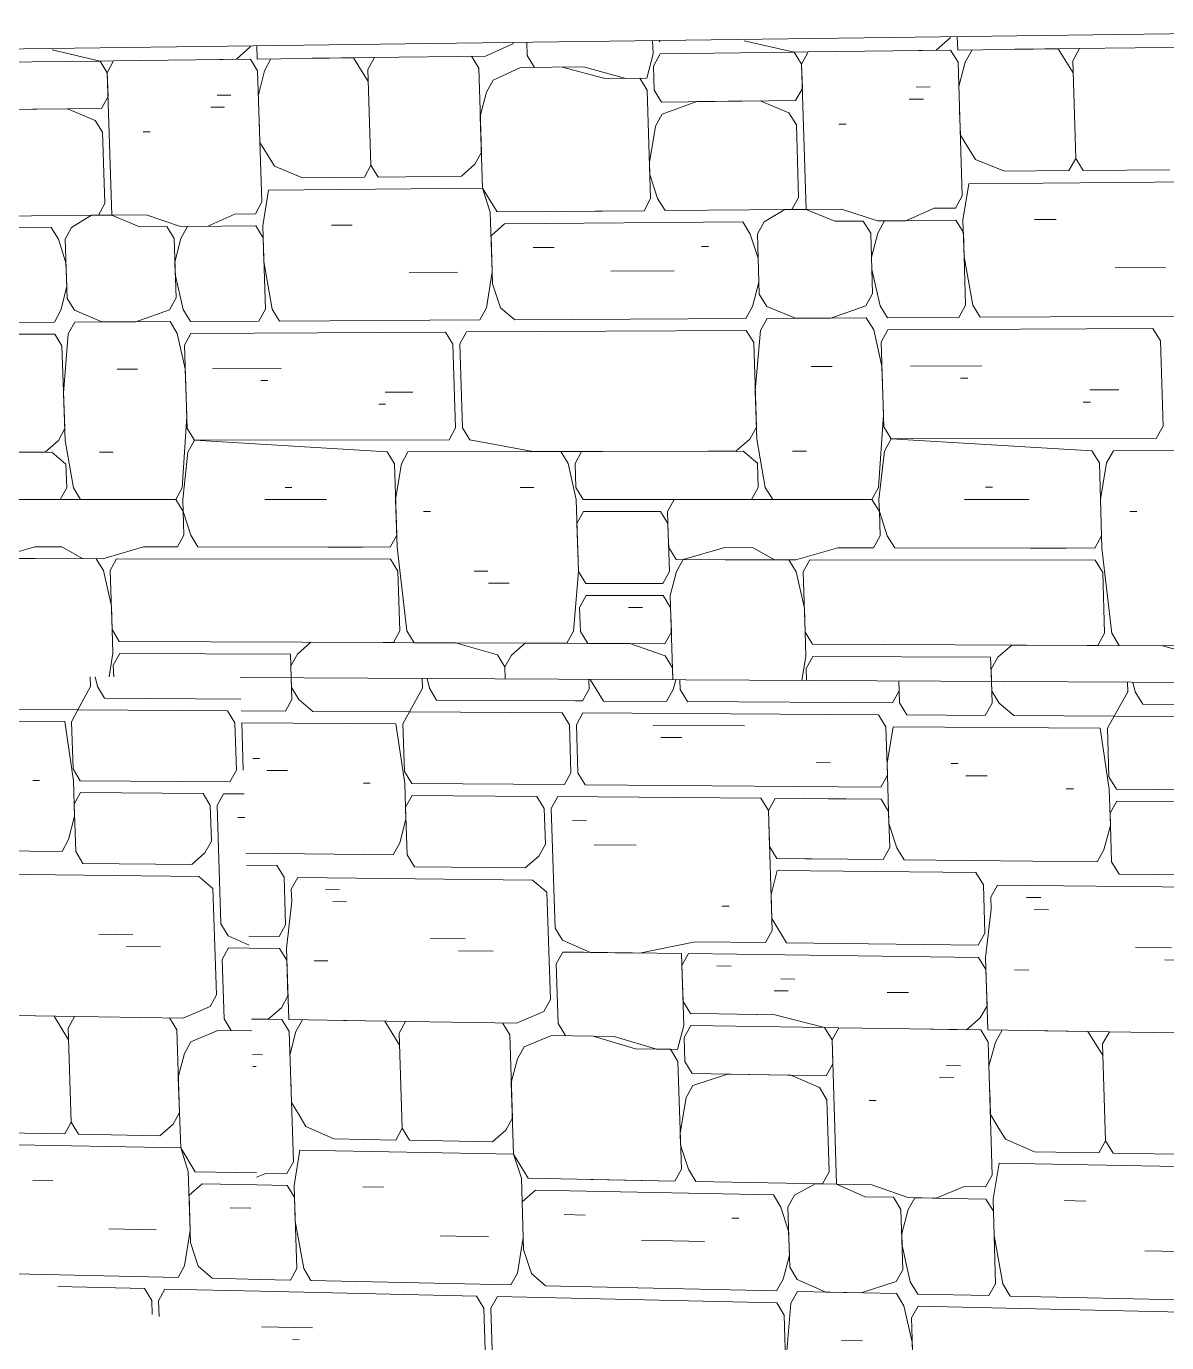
# Model space of a CAD drawing. Header units: inches. Extents: x 205 to 211, y -138 to -29.
# Drawn here: x 206.76317 to 206.79901, y -137.57673 to -137.53535 of the extents above; entities that cross this region are included whole.
import ezdxf

# ---------------------------------------------------------------- set-up
doc = ezdxf.new("R2010")
doc.units = ezdxf.units.IN
doc.header["$MEASUREMENT"] = 0
for name, color, linetype, lineweight in [('A-WALL', 113, 'Continuous', 13), ('A-WALL-PATT', 111, 'Continuous', 13), ('L-SITE-WALL', 31, 'Continuous', 13)]:
    doc.layers.add(name, color=color, linetype=linetype, lineweight=lineweight)

# ---------------------------------------------------------------- blocks, each defined once
blk = doc.blocks.new('FP_48-Looking SouthWest')
at = {"layer": 'A-WALL-PATT', "lineweight": 9}
for p, q in [((-72.409404, -137.536105), (-72.408967, -137.535717)), ((-72.408944, -137.535675), (-72.408967, -137.535717)), ((-72.40873, -137.536096), (-72.408743, -137.535672)), ((-72.437196, -137.536088), (-72.435688, -137.536441)), ((-72.431394, -137.536386), (-72.430975, -137.536006)), ((-72.430953, -137.535965), (-72.430975, -137.536006)), ((-72.430747, -137.536378), (-72.430761, -137.535962)), ((-72.423578, -137.536286), (-72.422715, -137.535897)), ((-72.422715, -137.535897), (-72.422693, -137.535856)), ((-72.422278, -137.535851), (-72.422265, -137.536269)), ((-72.418306, -137.536219), (-72.418319, -137.535798)), ((-72.418122, -137.535796), (-72.418097, -137.535837)), ((-72.413873, -137.536162), (-72.418085, -137.536216)), ((-72.41544, -137.535802), (-72.413873, -137.536162)), ((-72.413873, -137.536162), (-72.413427, -137.536156)), ((-72.413873, -137.536162), (-72.413638, -137.53654)), ((-72.413638, -137.53654), (-72.413427, -137.536156)), ((-72.408955, -137.536099), (-72.413427, -137.536156)), ((-72.410524, -137.536119), (-72.409404, -137.536105)), ((-72.408955, -137.536099), (-72.408719, -137.536479)), ((-72.405577, -137.536056), (-72.40873, -137.536096)), ((-72.408494, -137.536476), (-72.408281, -137.536091)), ((-72.406931, -137.536073), (-72.401269, -137.536001)), ((-72.405102, -137.536817), (-72.405577, -137.536056)), ((-72.405113, -137.536434), (-72.404899, -137.536047)), ((-72.435688, -137.536441), (-72.439737, -137.536493)), ((-72.435688, -137.536441), (-72.435261, -137.536436)), ((-72.435688, -137.536441), (-72.435462, -137.536811)), ((-72.435462, -137.536811), (-72.435261, -137.536436)), ((-72.430963, -137.536381), (-72.435261, -137.536436)), ((-72.432471, -137.5364), (-72.431394, -137.536386)), ((-72.430963, -137.536381), (-72.430735, -137.536753)), ((-72.427717, -137.536339), (-72.430747, -137.536378)), ((-72.430519, -137.53675), (-72.430315, -137.536372)), ((-72.429018, -137.536356), (-72.423578, -137.536286)), ((-72.427259, -137.537085), (-72.427717, -137.536339)), ((-72.427271, -137.53671), (-72.427066, -137.536331)), ((-72.424016, -137.536292), (-72.423785, -137.536666)), ((-72.422265, -137.536269), (-72.422034, -137.536644)), ((-72.418502, -137.536979), (-72.418306, -137.536219)), ((-72.418294, -137.536598), (-72.418085, -137.536216)), ((-72.418294, -137.536598), (-72.41827, -137.537356)), ((-72.413638, -137.53654), (-72.413496, -137.541105)), ((-72.413614, -137.537301), (-72.413638, -137.53654)), ((-72.408719, -137.536479), (-72.40859, -137.540682)), ((-72.408494, -137.536476), (-72.408695, -137.537243)), ((-72.405113, -137.536434), (-72.40502, -137.539501)), ((-72.435462, -137.536811), (-72.435314, -137.541287)), ((-72.435437, -137.537558), (-72.435462, -137.536811)), ((-72.430735, -137.536753), (-72.4306, -137.540873)), ((-72.430519, -137.53675), (-72.43071, -137.537502)), ((-72.427271, -137.53671), (-72.427173, -137.539716)), ((-72.423785, -137.536666), (-72.4237, -137.539305)), ((-72.422472, -137.53665), (-72.423336, -137.537038)), ((-72.420497, -137.536625), (-72.422472, -137.53665)), ((-72.421156, -137.536633), (-72.419825, -137.536995)), ((-72.420497, -137.536625), (-72.419164, -137.536987)), ((-72.419825, -137.536995), (-72.418723, -137.536982)), ((-72.419164, -137.536987), (-72.418502, -137.536979)), ((-72.418723, -137.536982), (-72.41849, -137.537358)), ((-72.423542, -137.537418), (-72.423737, -137.538174)), ((-72.423336, -137.537038), (-72.423542, -137.537418)), ((-72.41849, -137.537358), (-72.418382, -137.540767)), ((-72.41827, -137.537356), (-72.418037, -137.537732)), ((-72.413614, -137.537301), (-72.413825, -137.537684)), ((-72.410041, -137.537259), (-72.409593, -137.537254)), ((-72.435437, -137.537558), (-72.435639, -137.537933)), ((-72.432004, -137.537517), (-72.431573, -137.537512)), ((-72.418037, -137.537732), (-72.413825, -137.537684)), ((-72.418025, -137.538111), (-72.416932, -137.537719)), ((-72.416932, -137.537719), (-72.414937, -137.537697)), ((-72.414937, -137.537697), (-72.414036, -137.538067)), ((-72.410253, -137.537643), (-72.409805, -137.537638)), ((-72.439687, -137.537979), (-72.435639, -137.537933)), ((-72.438624, -137.537967), (-72.436707, -137.537945)), ((-72.436707, -137.537945), (-72.43584, -137.538308)), ((-72.432207, -137.537894), (-72.431776, -137.537889)), ((-72.430686, -137.538251), (-72.430661, -137.539)), ((-72.423737, -137.538174), (-72.423664, -137.540436)), ((-72.418234, -137.538492), (-72.418025, -137.538111)), ((-72.414036, -137.538067), (-72.413801, -137.538445)), ((-72.408672, -137.538007), (-72.408648, -137.538772)), ((-72.43584, -137.538308), (-72.435614, -137.538679)), ((-72.43554, -137.540916), (-72.435614, -137.538679)), ((-72.43433, -137.538665), (-72.434115, -137.538663)), ((-72.418234, -137.538492), (-72.418418, -137.539631)), ((-72.41373, -137.540727), (-72.413801, -137.538445)), ((-72.412465, -137.53843), (-72.412242, -137.538428)), ((-72.430661, -137.539), (-72.430433, -137.539373)), ((-72.408648, -137.538772), (-72.408412, -137.539152)), ((-72.430433, -137.539373), (-72.430205, -137.539745)), ((-72.423907, -137.539684), (-72.4237, -137.539305)), ((-72.408412, -137.539152), (-72.408176, -137.539532)), ((-72.40502, -137.539501), (-72.405235, -137.539886)), ((-72.40502, -137.539501), (-72.404783, -137.539882)), ((-72.429328, -137.540112), (-72.430205, -137.539745)), ((-72.427173, -137.539716), (-72.427378, -137.540094)), ((-72.427173, -137.539716), (-72.426944, -137.54009)), ((-72.423907, -137.539684), (-72.424331, -137.540065)), ((-72.418418, -137.539631), (-72.418406, -137.54001)), ((-72.407264, -137.539905), (-72.408176, -137.539532)), ((-72.405235, -137.539886), (-72.407264, -137.539905)), ((-72.402063, -137.539857), (-72.404783, -137.539882)), ((-72.427378, -137.540094), (-72.429328, -137.540112)), ((-72.424331, -137.540065), (-72.426944, -137.54009)), ((-72.418406, -137.54001), (-72.418162, -137.540765)), ((-72.408377, -137.540298), (-72.408566, -137.541446)), ((-72.408377, -137.540298), (-72.401369, -137.540235)), ((-72.430396, -137.540497), (-72.430575, -137.541622)), ((-72.430396, -137.540497), (-72.423664, -137.540436)), ((-72.423664, -137.540436), (-72.423203, -137.541186)), ((-72.423664, -137.540436), (-72.423421, -137.541188)), ((-72.413941, -137.541109), (-72.41373, -137.540727)), ((-72.408802, -137.541066), (-72.40859, -137.540682)), ((-72.435741, -137.54129), (-72.43554, -137.540916)), ((-72.430803, -137.541249), (-72.4306, -137.540873)), ((-72.423203, -137.541186), (-72.418591, -137.541147)), ((-72.418591, -137.541147), (-72.421231, -137.541169)), ((-72.418382, -137.540767), (-72.418591, -137.541147)), ((-72.418162, -137.540765), (-72.417929, -137.541142)), ((-72.417929, -137.541142), (-72.413941, -137.541109)), ((-72.414163, -137.54111), (-72.414818, -137.541496)), ((-72.413496, -137.541105), (-72.414163, -137.54111)), ((-72.414163, -137.54111), (-72.413941, -137.541109)), ((-72.413496, -137.541105), (-72.412382, -137.541096)), ((-72.412593, -137.541478), (-72.413496, -137.541105)), ((-72.412382, -137.541096), (-72.411254, -137.541467)), ((-72.410359, -137.54146), (-72.409475, -137.541071)), ((-72.409475, -137.541071), (-72.408802, -137.541066)), ((-72.439574, -137.541322), (-72.435741, -137.54129)), ((-72.435955, -137.541292), (-72.436583, -137.54167)), ((-72.435314, -137.541287), (-72.435955, -137.541292)), ((-72.435955, -137.541292), (-72.435741, -137.54129)), ((-72.435314, -137.541287), (-72.434243, -137.541278)), ((-72.434445, -137.541653), (-72.435314, -137.541287)), ((-72.434243, -137.541278), (-72.433158, -137.541642)), ((-72.432299, -137.541635), (-72.43145, -137.541254)), ((-72.43145, -137.541254), (-72.430803, -137.541249)), ((-72.423421, -137.541188), (-72.423361, -137.543072)), ((-72.422972, -137.541561), (-72.423397, -137.541941)), ((-72.422972, -137.541561), (-72.415483, -137.541501)), ((-72.415483, -137.541501), (-72.41525, -137.541879)), ((-72.415028, -137.541877), (-72.414818, -137.541496)), ((-72.411701, -137.541471), (-72.412593, -137.541478)), ((-72.411701, -137.541471), (-72.411466, -137.54185)), ((-72.411254, -137.541467), (-72.410359, -137.54146)), ((-72.411242, -137.541848), (-72.41103, -137.541466)), ((-72.408791, -137.541448), (-72.41103, -137.541466)), ((-72.408791, -137.541448), (-72.408554, -137.541828)), ((-72.408566, -137.541446), (-72.408531, -137.542592)), ((-72.406316, -137.541428), (-72.40564, -137.541423)), ((-72.444421, -137.541732), (-72.437223, -137.541675)), ((-72.437223, -137.541675), (-72.436997, -137.542045)), ((-72.436784, -137.542044), (-72.436583, -137.54167)), ((-72.433587, -137.541646), (-72.434445, -137.541653)), ((-72.433587, -137.541646), (-72.43336, -137.542017)), ((-72.433158, -137.541642), (-72.432299, -137.541635)), ((-72.433146, -137.542016), (-72.432943, -137.541641)), ((-72.430791, -137.541623), (-72.432943, -137.541641)), ((-72.430791, -137.541623), (-72.430563, -137.541996)), ((-72.430575, -137.541622), (-72.430538, -137.542745)), ((-72.430489, -137.544242), (-72.430563, -137.541996)), ((-72.428414, -137.541604), (-72.427763, -137.541599)), ((-72.423397, -137.541941), (-72.423349, -137.543448)), ((-72.41525, -137.541879), (-72.415004, -137.542637)), ((-72.415028, -137.541877), (-72.414968, -137.543775)), ((-72.411407, -137.543754), (-72.411466, -137.54185)), ((-72.411242, -137.541848), (-72.411442, -137.542612)), ((-72.408484, -137.544119), (-72.408554, -137.541828)), ((-72.436997, -137.542045), (-72.436759, -137.542788)), ((-72.436784, -137.542044), (-72.436722, -137.543904)), ((-72.433299, -137.543884), (-72.43336, -137.542017)), ((-72.433146, -137.542016), (-72.433336, -137.542764)), ((-72.422072, -137.542308), (-72.421414, -137.542304)), ((-72.416788, -137.54227), (-72.416567, -137.542268)), ((-72.436759, -137.542788), (-72.436734, -137.543532)), ((-72.433336, -137.542764), (-72.433323, -137.543137)), ((-72.430538, -137.542745), (-72.430274, -137.544241)), ((-72.415004, -137.542637), (-72.41498, -137.543396)), ((-72.411442, -137.542612), (-72.41143, -137.542993)), ((-72.408531, -137.542592), (-72.40826, -137.544117)), ((-72.433323, -137.543137), (-72.433072, -137.544256)), ((-72.425977, -137.543089), (-72.424452, -137.543079)), ((-72.423361, -137.543072), (-72.423543, -137.544203)), ((-72.419632, -137.543047), (-72.417648, -137.543034)), ((-72.41143, -137.542993), (-72.411171, -137.544134)), ((-72.403785, -137.542942), (-72.402197, -137.542932)), ((-72.436734, -137.543532), (-72.436923, -137.544278)), ((-72.423349, -137.543448), (-72.423106, -137.5442)), ((-72.41498, -137.543396), (-72.415178, -137.544156)), ((-72.436722, -137.543904), (-72.436496, -137.544275)), ((-72.433501, -137.544258), (-72.433299, -137.543884)), ((-72.414968, -137.543775), (-72.414734, -137.544154)), ((-72.411618, -137.544136), (-72.411407, -137.543754)), ((-72.436923, -137.544278), (-72.437123, -137.544651)), ((-72.436496, -137.544275), (-72.43563, -137.544643)), ((-72.43456, -137.544637), (-72.433501, -137.544258)), ((-72.433072, -137.544256), (-72.432845, -137.544628)), ((-72.430693, -137.544617), (-72.430489, -137.544242)), ((-72.430046, -137.544614), (-72.430274, -137.54424)), ((-72.423543, -137.544203), (-72.423749, -137.544581)), ((-72.423106, -137.5442), (-72.422656, -137.544575)), ((-72.415178, -137.544156), (-72.415388, -137.544537)), ((-72.414734, -137.544154), (-72.413834, -137.544529)), ((-72.412721, -137.544523), (-72.411618, -137.544136)), ((-72.411171, -137.544134), (-72.410936, -137.544513)), ((-72.408697, -137.544502), (-72.408484, -137.544119)), ((-72.408023, -137.544498), (-72.40826, -137.544117)), ((-72.408023, -137.544498), (-72.40147, -137.544464)), ((-72.44411, -137.544687), (-72.437123, -137.544651)), ((-72.436685, -137.54502), (-72.436484, -137.544647)), ((-72.433489, -137.544632), (-72.436484, -137.544647)), ((-72.43563, -137.544643), (-72.43456, -137.544637)), ((-72.433489, -137.544632), (-72.433262, -137.545004)), ((-72.432845, -137.544628), (-72.430693, -137.544617)), ((-72.430046, -137.544614), (-72.423749, -137.544581)), ((-72.422656, -137.544575), (-72.415388, -137.544537)), ((-72.414933, -137.544914), (-72.414723, -137.544533)), ((-72.411606, -137.544517), (-72.414723, -137.544533)), ((-72.413834, -137.544529), (-72.412721, -137.544523)), ((-72.411606, -137.544517), (-72.411371, -137.544896)), ((-72.411371, -137.544896), (-72.411112, -137.546037)), ((-72.411136, -137.545276), (-72.410924, -137.544894)), ((-72.410936, -137.544513), (-72.408697, -137.544502)), ((-72.410924, -137.544894), (-72.402593, -137.544853)), ((-72.402593, -137.544853), (-72.402355, -137.545236)), ((-72.445568, -137.545064), (-72.437111, -137.545023)), ((-72.437111, -137.545023), (-72.436885, -137.545393)), ((-72.436685, -137.545021), (-72.436836, -137.546881)), ((-72.433262, -137.545004), (-72.43301, -137.546122)), ((-72.433035, -137.545376), (-72.432832, -137.545002)), ((-72.432832, -137.545002), (-72.424828, -137.544962)), ((-72.424828, -137.544962), (-72.424598, -137.545337)), ((-72.424174, -137.544959), (-72.42438, -137.545336)), ((-72.424174, -137.544959), (-72.415376, -137.544916)), ((-72.415376, -137.544916), (-72.415143, -137.545294)), ((-72.415143, -137.545294), (-72.415059, -137.547949)), ((-72.414933, -137.544914), (-72.415095, -137.546812)), ((-72.411054, -137.54794), (-72.411136, -137.545276)), ((-72.402355, -137.545236), (-72.402274, -137.547922)), ((-72.436885, -137.545393), (-72.436798, -137.547996)), ((-72.432949, -137.547988), (-72.433035, -137.545376)), ((-72.424598, -137.545337), (-72.424513, -137.54797)), ((-72.42438, -137.545336), (-72.424295, -137.547969)), ((-72.435153, -137.546131), (-72.434511, -137.546128)), ((-72.43301, -137.546122), (-72.432961, -137.547615)), ((-72.432151, -137.546119), (-72.429997, -137.546111)), ((-72.413342, -137.546046), (-72.412674, -137.546043)), ((-72.411112, -137.546037), (-72.411065, -137.54756)), ((-72.410218, -137.546034), (-72.407976, -137.546025)), ((-72.430632, -137.546487), (-72.430416, -137.546486)), ((-72.408638, -137.546409), (-72.408414, -137.546409)), ((-72.436836, -137.546881), (-72.436786, -137.548368)), ((-72.426725, -137.546849), (-72.425856, -137.546846)), ((-72.415095, -137.546812), (-72.415047, -137.548328)), ((-72.404573, -137.546778), (-72.403669, -137.546775)), ((-72.42693, -137.547224), (-72.426713, -137.547224)), ((-72.404788, -137.547161), (-72.404562, -137.547161)), ((-72.432961, -137.547615), (-72.433102, -137.549853)), ((-72.411065, -137.54756), (-72.411218, -137.549843)), ((-72.436798, -137.547996), (-72.436999, -137.548368)), ((-72.432722, -137.54836), (-72.432949, -137.547988)), ((-72.424513, -137.54797), (-72.424719, -137.548346)), ((-72.424295, -137.547969), (-72.424065, -137.548345)), ((-72.415059, -137.547949), (-72.415269, -137.548329)), ((-72.410818, -137.548321), (-72.411054, -137.54794)), ((-72.402274, -137.547922), (-72.402489, -137.548305)), ((-72.437413, -137.54874), (-72.436999, -137.548368)), ((-72.436786, -137.548368), (-72.436523, -137.549854)), ((-72.432924, -137.548734), (-72.432722, -137.54836)), ((-72.432722, -137.54836), (-72.424719, -137.548346)), ((-72.426664, -137.548725), (-72.432722, -137.54836)), ((-72.424065, -137.548345), (-72.422086, -137.548718)), ((-72.4157, -137.548708), (-72.415269, -137.548329)), ((-72.415047, -137.548328), (-72.414778, -137.549845)), ((-72.41103, -137.548702), (-72.410818, -137.548321)), ((-72.410818, -137.548321), (-72.402489, -137.548305)), ((-72.404515, -137.548692), (-72.410818, -137.548321)), ((-72.442075, -137.548747), (-72.4372, -137.54874)), ((-72.438263, -137.548742), (-72.437413, -137.54874)), ((-72.4372, -137.54874), (-72.436761, -137.549111)), ((-72.435707, -137.548738), (-72.43528, -137.548737)), ((-72.432924, -137.548734), (-72.433089, -137.550226)), ((-72.426664, -137.548725), (-72.426435, -137.549099)), ((-72.426217, -137.549099), (-72.426012, -137.548724)), ((-72.421209, -137.548717), (-72.426012, -137.548724)), ((-72.422086, -137.548718), (-72.419892, -137.548715)), ((-72.421209, -137.548717), (-72.420978, -137.549093)), ((-72.420759, -137.549093), (-72.420551, -137.548716)), ((-72.420551, -137.548716), (-72.415479, -137.548708)), ((-72.416586, -137.54871), (-72.4157, -137.548708)), ((-72.415479, -137.548708), (-72.415024, -137.549087)), ((-72.413926, -137.548706), (-72.413481, -137.548705)), ((-72.41103, -137.548702), (-72.411206, -137.550223)), ((-72.404515, -137.548692), (-72.404278, -137.549074)), ((-72.404051, -137.549074), (-72.403837, -137.548691)), ((-72.398837, -137.548684), (-72.403837, -137.548691)), ((-72.436761, -137.549111), (-72.436736, -137.549854)), ((-72.426362, -137.55135), (-72.426435, -137.549099)), ((-72.426217, -137.549099), (-72.426398, -137.550225)), ((-72.420723, -137.550224), (-72.420978, -137.549093)), ((-72.420735, -137.549847), (-72.420759, -137.549093)), ((-72.415024, -137.549087), (-72.415, -137.549845)), ((-72.404208, -137.55137), (-72.404278, -137.549074)), ((-72.404051, -137.549074), (-72.404243, -137.550223)), ((-72.436736, -137.549854), (-72.436937, -137.550226)), ((-72.436523, -137.549854), (-72.436298, -137.550226)), ((-72.433304, -137.550226), (-72.433102, -137.549853)), ((-72.429874, -137.549851), (-72.429658, -137.549851)), ((-72.422487, -137.549848), (-72.42205, -137.549848)), ((-72.420735, -137.549847), (-72.420503, -137.550224)), ((-72.415, -137.549845), (-72.41521, -137.550224)), ((-72.414778, -137.549845), (-72.414544, -137.550224)), ((-72.411429, -137.550223), (-72.411218, -137.549843)), ((-72.407859, -137.549841), (-72.407635, -137.549841)), ((-72.433304, -137.550226), (-72.439275, -137.550226)), ((-72.436937, -137.550226), (-72.438426, -137.550226)), ((-72.438001, -137.550226), (-72.437363, -137.550226)), ((-72.436298, -137.550226), (-72.433304, -137.550226)), ((-72.435017, -137.550226), (-72.434375, -137.550226)), ((-72.433077, -137.550598), (-72.433304, -137.550226)), ((-72.433089, -137.550226), (-72.433077, -137.550598)), ((-72.430509, -137.550225), (-72.428566, -137.550225)), ((-72.426398, -137.550225), (-72.42635, -137.551725)), ((-72.420651, -137.552486), (-72.420723, -137.550224)), ((-72.420503, -137.550224), (-72.417642, -137.550224)), ((-72.417642, -137.550224), (-72.417851, -137.550602)), ((-72.411429, -137.550223), (-72.417642, -137.550224)), ((-72.41521, -137.550224), (-72.416759, -137.550224)), ((-72.416317, -137.550224), (-72.415653, -137.550224)), ((-72.414544, -137.550224), (-72.411429, -137.550223)), ((-72.413212, -137.550223), (-72.412544, -137.550223)), ((-72.411194, -137.550604), (-72.411429, -137.550223)), ((-72.411206, -137.550223), (-72.411194, -137.550604)), ((-72.408521, -137.550223), (-72.406498, -137.550223)), ((-72.404243, -137.550223), (-72.404196, -137.551753)), ((-72.433065, -137.550971), (-72.433077, -137.550598)), ((-72.433077, -137.550598), (-72.432838, -137.551344)), ((-72.425517, -137.5506), (-72.425299, -137.5506)), ((-72.420699, -137.550978), (-72.420491, -137.550601)), ((-72.418071, -137.550602), (-72.420491, -137.550601)), ((-72.418071, -137.550602), (-72.417839, -137.55098)), ((-72.417851, -137.550602), (-72.417827, -137.551358)), ((-72.411183, -137.550984), (-72.411194, -137.550604)), ((-72.411194, -137.550604), (-72.410948, -137.551364)), ((-72.403326, -137.550605), (-72.4031, -137.550605)), ((-72.433065, -137.550971), (-72.433052, -137.551344)), ((-72.420699, -137.550978), (-72.420651, -137.552486)), ((-72.417791, -137.552492), (-72.417839, -137.55098)), ((-72.417827, -137.551358), (-72.417839, -137.55098)), ((-72.411183, -137.550984), (-72.411171, -137.551364)), ((-72.433052, -137.551344), (-72.433255, -137.551716)), ((-72.432838, -137.551344), (-72.432611, -137.551717)), ((-72.426362, -137.55135), (-72.426567, -137.551725)), ((-72.417827, -137.551358), (-72.417815, -137.551736)), ((-72.411171, -137.551364), (-72.411382, -137.551744)), ((-72.410948, -137.551364), (-72.410712, -137.551745)), ((-72.404208, -137.55137), (-72.404422, -137.551753)), ((-72.439001, -137.55208), (-72.437739, -137.551711)), ((-72.437739, -137.551711), (-72.436887, -137.551712)), ((-72.436887, -137.551712), (-72.436236, -137.552084)), ((-72.434326, -137.551715), (-72.435596, -137.552085)), ((-72.433255, -137.551716), (-72.434326, -137.551715)), ((-72.432611, -137.551717), (-72.426567, -137.551725)), ((-72.428517, -137.551722), (-72.427434, -137.551724)), ((-72.42635, -137.551726), (-72.426047, -137.554351)), ((-72.417815, -137.551736), (-72.417583, -137.552114)), ((-72.417362, -137.552114), (-72.416048, -137.551738)), ((-72.416048, -137.551738), (-72.415162, -137.551739)), ((-72.415162, -137.551739), (-72.414485, -137.552119)), ((-72.412497, -137.551743), (-72.413819, -137.55212)), ((-72.411382, -137.551744), (-72.412497, -137.551743)), ((-72.410712, -137.551745), (-72.404422, -137.551753)), ((-72.406452, -137.55175), (-72.405325, -137.551752)), ((-72.404196, -137.551754), (-72.403889, -137.554432)), ((-72.439213, -137.552079), (-72.437726, -137.552082)), ((-72.435596, -137.552085), (-72.437726, -137.552082)), ((-72.436236, -137.552084), (-72.435809, -137.552085)), ((-72.435809, -137.552085), (-72.435583, -137.552457)), ((-72.43537, -137.552457), (-72.435168, -137.552086)), ((-72.435168, -137.552086), (-72.426555, -137.5521)), ((-72.426555, -137.5521), (-72.426325, -137.552475)), ((-72.417583, -137.552114), (-72.416036, -137.552117)), ((-72.417571, -137.552492), (-72.417362, -137.552114)), ((-72.413819, -137.55212), (-72.416036, -137.552117)), ((-72.414485, -137.552119), (-72.414041, -137.55212)), ((-72.414041, -137.55212), (-72.413807, -137.552499)), ((-72.413585, -137.5525), (-72.413375, -137.552121)), ((-72.413375, -137.552121), (-72.404411, -137.552135)), ((-72.404411, -137.552135), (-72.404173, -137.552518)), ((-72.435583, -137.552457), (-72.435333, -137.553573)), ((-72.43537, -137.552457), (-72.435308, -137.554316)), ((-72.426265, -137.554349), (-72.426325, -137.552475)), ((-72.423932, -137.55248), (-72.423495, -137.552481)), ((-72.42081, -137.554369), (-72.420651, -137.552486)), ((-72.420651, -137.552486), (-72.420419, -137.552863)), ((-72.418, -137.552869), (-72.417791, -137.552492)), ((-72.417571, -137.552492), (-72.417767, -137.553247)), ((-72.413807, -137.552499), (-72.41355, -137.553638)), ((-72.413585, -137.5525), (-72.413526, -137.554396)), ((-72.404115, -137.55443), (-72.404173, -137.552518)), ((-72.423483, -137.552856), (-72.422828, -137.552858)), ((-72.420419, -137.552863), (-72.418, -137.552869)), ((-72.419321, -137.552866), (-72.41822, -137.552869)), ((-72.435333, -137.553573), (-72.435283, -137.55506)), ((-72.420615, -137.553617), (-72.420407, -137.55324)), ((-72.420407, -137.55324), (-72.417988, -137.553247)), ((-72.417988, -137.553247), (-72.417755, -137.553625)), ((-72.417767, -137.553247), (-72.417684, -137.555891)), ((-72.420615, -137.553617), (-72.420591, -137.55437)), ((-72.419077, -137.553621), (-72.418637, -137.553623)), ((-72.417731, -137.554381), (-72.417755, -137.553625)), ((-72.41355, -137.553638), (-72.413502, -137.555154)), ((-72.435308, -137.554316), (-72.435082, -137.554689)), ((-72.426265, -137.554349), (-72.426469, -137.554723)), ((-72.426047, -137.55435), (-72.425818, -137.554726)), ((-72.42081, -137.554369), (-72.421017, -137.554745)), ((-72.420591, -137.55437), (-72.420359, -137.554748)), ((-72.417731, -137.554381), (-72.41794, -137.554757)), ((-72.413526, -137.554396), (-72.413292, -137.554776)), ((-72.435082, -137.554689), (-72.426469, -137.554723)), ((-72.429487, -137.555085), (-72.429068, -137.554713)), ((-72.429068, -137.554713), (-72.424513, -137.554731)), ((-72.425818, -137.554726), (-72.421017, -137.554745)), ((-72.424513, -137.554731), (-72.423192, -137.555112)), ((-72.422756, -137.555114), (-72.422331, -137.55474)), ((-72.422331, -137.55474), (-72.419041, -137.554753)), ((-72.420359, -137.554748), (-72.41794, -137.554757)), ((-72.419041, -137.554753), (-72.417928, -137.555135)), ((-72.413292, -137.554776), (-72.404329, -137.554812)), ((-72.407471, -137.55518), (-72.407033, -137.554801)), ((-72.407033, -137.554801), (-72.402293, -137.55482)), ((-72.404115, -137.55443), (-72.404329, -137.554812)), ((-72.403889, -137.554431), (-72.403651, -137.554815)), ((-72.403651, -137.554815), (-72.398654, -137.554835)), ((-72.402293, -137.55482), (-72.40092, -137.555209)), ((-72.435283, -137.55506), (-72.435401, -137.555802)), ((-72.435271, -137.555431), (-72.43507, -137.555061)), ((-72.43507, -137.555061), (-72.429703, -137.555084)), ((-72.429703, -137.555084), (-72.429678, -137.555831)), ((-72.429691, -137.555458), (-72.429487, -137.555085)), ((-72.423192, -137.555112), (-72.422962, -137.555489)), ((-72.422756, -137.555114), (-72.422962, -137.555489)), ((-72.417928, -137.555135), (-72.417696, -137.555514)), ((-72.413502, -137.555154), (-72.413627, -137.555912)), ((-72.41349, -137.555533), (-72.41328, -137.555155)), ((-72.41328, -137.555155), (-72.407696, -137.555179)), ((-72.407696, -137.555179), (-72.407672, -137.555942)), ((-72.407684, -137.555561), (-72.407471, -137.55518)), ((-72.435258, -137.555803), (-72.435271, -137.555431)), ((-72.429678, -137.555831), (-72.429691, -137.555458)), ((-72.422962, -137.555489), (-72.42295, -137.555865)), ((-72.422962, -137.555489), (-72.42295, -137.555865)), ((-72.417684, -137.555891), (-72.417696, -137.555514)), ((-72.413479, -137.555912), (-72.41349, -137.555533)), ((-72.407672, -137.555942), (-72.407684, -137.555561)), ((-72.435258, -137.555803), (-72.435258, -137.555803)), ((-72.429678, -137.555831), (-72.429678, -137.555831)), ((-72.429678, -137.555831), (-72.429678, -137.555831)), ((-72.42295, -137.555865), (-72.42295, -137.555865)), ((-72.417684, -137.555891), (-72.417684, -137.555891)), ((-72.413479, -137.555912), (-72.413479, -137.555912)), ((-72.407672, -137.555942), (-72.407672, -137.555942)), ((-72.407672, -137.555942), (-72.407672, -137.555942))]:
    blk.add_line(p, q, dxfattribs=at)
blk = doc.blocks.new('FP_49-Looking SouthWest')
at = {"layer": 'A-WALL-PATT', "lineweight": 9}
for p, q in [((-72.429678, -137.555831), (-72.429656, -137.556507)), ((-72.429678, -137.555831), (-72.429669, -137.556133)), ((-72.425555, -137.556155), (-72.425564, -137.555852)), ((-72.425406, -137.555853), (-72.425337, -137.556156)), ((-72.420323, -137.555878), (-72.420313, -137.556183)), ((-72.420094, -137.556184), (-72.420281, -137.555878)), ((-72.417674, -137.556197), (-72.417594, -137.555892)), ((-72.417454, -137.556198), (-72.417463, -137.555892)), ((-72.410562, -137.556615), (-72.410583, -137.555927)), ((-72.407672, -137.555942), (-72.407651, -137.556631)), ((-72.407672, -137.555942), (-72.407663, -137.55625)), ((-72.403381, -137.556273), (-72.40339, -137.555963)), ((-72.403225, -137.555964), (-72.403155, -137.556274)), ((-72.429669, -137.556133), (-72.429441, -137.556508)), ((-72.425555, -137.556155), (-72.425965, -137.556902)), ((-72.425337, -137.556156), (-72.425108, -137.556533)), ((-72.420313, -137.556183), (-72.420521, -137.556558)), ((-72.420094, -137.556184), (-72.419862, -137.556562)), ((-72.417674, -137.556197), (-72.417883, -137.556573)), ((-72.417454, -137.556198), (-72.417221, -137.556577)), ((-72.410785, -137.556613), (-72.410573, -137.556235)), ((-72.407663, -137.55625), (-72.407427, -137.556632)), ((-72.403381, -137.556273), (-72.40381, -137.557035)), ((-72.403155, -137.556274), (-72.402917, -137.556658)), ((-72.431248, -137.556871), (-72.42986, -137.556879)), ((-72.429656, -137.556507), (-72.42986, -137.556879)), ((-72.429441, -137.556508), (-72.428997, -137.556884)), ((-72.428997, -137.556884), (-72.425965, -137.556902)), ((-72.425108, -137.556533), (-72.42074, -137.556557)), ((-72.420521, -137.556558), (-72.42074, -137.556557)), ((-72.419862, -137.556562), (-72.417883, -137.556573)), ((-72.417221, -137.556577), (-72.410785, -137.556613)), ((-72.410562, -137.556615), (-72.410327, -137.556996)), ((-72.407651, -137.556631), (-72.407864, -137.557011)), ((-72.407427, -137.556632), (-72.406966, -137.557016)), ((-72.402917, -137.556658), (-72.398371, -137.556683)), ((-72.431236, -137.557244), (-72.426387, -137.557274)), ((-72.426387, -137.557274), (-72.426109, -137.559148)), ((-72.42617, -137.557276), (-72.425965, -137.556902)), ((-72.42617, -137.557276), (-72.426121, -137.558774)), ((-72.425965, -137.556902), (-72.421166, -137.556931)), ((-72.420935, -137.557309), (-72.421166, -137.556931)), ((-72.420887, -137.558814), (-72.420935, -137.557309)), ((-72.420509, -137.556935), (-72.420716, -137.55731)), ((-72.420716, -137.55731), (-72.420668, -137.558816)), ((-72.420509, -137.556935), (-72.411219, -137.556991)), ((-72.411219, -137.556991), (-72.410985, -137.557372)), ((-72.410327, -137.556996), (-72.407864, -137.557011)), ((-72.406966, -137.557016), (-72.40381, -137.557035)), ((-72.404025, -137.557416), (-72.40381, -137.557035)), ((-72.40381, -137.557035), (-72.398815, -137.557065)), ((-72.418299, -137.557325), (-72.415429, -137.557344)), ((-72.418067, -137.557704), (-72.417406, -137.557709)), ((-72.410985, -137.557372), (-72.410938, -137.558891)), ((-72.410761, -137.557373), (-72.410949, -137.558511)), ((-72.410761, -137.557373), (-72.40425, -137.557414)), ((-72.40425, -137.557414), (-72.403967, -137.559326)), ((-72.404025, -137.557416), (-72.403978, -137.558944)), ((-72.430888, -137.558364), (-72.430673, -137.558366)), ((-72.413176, -137.558495), (-72.412731, -137.558498)), ((-72.410949, -137.558511), (-72.410891, -137.560409)), ((-72.408938, -137.558526), (-72.408714, -137.558527)), ((-72.430445, -137.558741), (-72.429799, -137.558746)), ((-72.426121, -137.558774), (-72.425892, -137.55915)), ((-72.421094, -137.559189), (-72.420887, -137.558814)), ((-72.420668, -137.558816), (-72.420437, -137.559194)), ((-72.410938, -137.558891), (-72.411149, -137.559269)), ((-72.408478, -137.55891), (-72.407805, -137.558915)), ((-72.403978, -137.558944), (-72.403741, -137.559328)), ((-72.42741, -137.559138), (-72.427193, -137.55914)), ((-72.426109, -137.559148), (-72.426073, -137.560272)), ((-72.425892, -137.55915), (-72.421094, -137.559189)), ((-72.411149, -137.559269), (-72.420437, -137.559194)), ((-72.40532, -137.559315), (-72.405095, -137.559317)), ((-72.403967, -137.559326), (-72.403932, -137.560472)), ((-72.403741, -137.559328), (-72.398747, -137.559368)), ((-72.426085, -137.559897), (-72.42588, -137.559525)), ((-72.421958, -137.559557), (-72.42588, -137.559525)), ((-72.421727, -137.559935), (-72.421958, -137.559557)), ((-72.421508, -137.559937), (-72.421301, -137.559563)), ((-72.421301, -137.559563), (-72.414915, -137.559616)), ((-72.414915, -137.559616), (-72.414682, -137.559997)), ((-72.414682, -137.559997), (-72.414472, -137.55962)), ((-72.414472, -137.55962), (-72.411137, -137.559648)), ((-72.413585, -137.559628), (-72.412251, -137.559639)), ((-72.411137, -137.559648), (-72.410902, -137.56003)), ((-72.403943, -137.56009), (-72.403729, -137.55971)), ((-72.399647, -137.559744), (-72.403729, -137.55971)), ((-72.426085, -137.559897), (-72.426036, -137.561395)), ((-72.421691, -137.561063), (-72.421727, -137.559935)), ((-72.421508, -137.559937), (-72.421388, -137.563696)), ((-72.414646, -137.561131), (-72.414682, -137.559997)), ((-72.414682, -137.559997), (-72.414563, -137.563778)), ((-72.410902, -137.56003), (-72.410867, -137.561168)), ((-72.403943, -137.56009), (-72.403897, -137.561618)), ((-72.426073, -137.560272), (-72.426265, -137.561018)), ((-72.420839, -137.560319), (-72.420401, -137.560323)), ((-72.410891, -137.560409), (-72.410644, -137.56117)), ((-72.403932, -137.560472), (-72.404134, -137.561234)), ((-72.426265, -137.561018), (-72.42647, -137.56139)), ((-72.431101, -137.561344), (-72.42647, -137.56139)), ((-72.425807, -137.561771), (-72.426036, -137.561395)), ((-72.422323, -137.561808), (-72.421897, -137.561436)), ((-72.421897, -137.561436), (-72.421691, -137.561063)), ((-72.420157, -137.561078), (-72.41884, -137.561091)), ((-72.414413, -137.561512), (-72.414646, -137.561131)), ((-72.410867, -137.561168), (-72.411078, -137.561546)), ((-72.410644, -137.56117), (-72.410409, -137.561552)), ((-72.404134, -137.561234), (-72.404349, -137.561613)), ((-72.431089, -137.561716), (-72.430132, -137.561726)), ((-72.430132, -137.561726), (-72.429904, -137.562101)), ((-72.422323, -137.561808), (-72.425807, -137.561771)), ((-72.411078, -137.561546), (-72.414413, -137.561512)), ((-72.413526, -137.561521), (-72.412414, -137.561532)), ((-72.410409, -137.561552), (-72.404349, -137.561613)), ((-72.40366, -137.562002), (-72.403897, -137.561618)), ((-72.429904, -137.562101), (-72.429855, -137.563593)), ((-72.429473, -137.562106), (-72.429676, -137.562477)), ((-72.422092, -137.562186), (-72.429473, -137.562106)), ((-72.422092, -137.562186), (-72.421643, -137.562566)), ((-72.414599, -137.562644), (-72.414401, -137.56189)), ((-72.414401, -137.56189), (-72.40816, -137.561955)), ((-72.40816, -137.561955), (-72.407924, -137.562338)), ((-72.400033, -137.56204), (-72.40366, -137.562002)), ((-72.429664, -137.56285), (-72.429676, -137.562477)), ((-72.428598, -137.562489), (-72.428166, -137.562494)), ((-72.421535, -137.565946), (-72.421643, -137.562566)), ((-72.414575, -137.5634), (-72.414599, -137.562644)), ((-72.407924, -137.562338), (-72.407878, -137.563859)), ((-72.407476, -137.562343), (-72.407689, -137.562721)), ((-72.399794, -137.562425), (-72.407476, -137.562343)), ((-72.429831, -137.564339), (-72.429664, -137.56285)), ((-72.428369, -137.562865), (-72.427937, -137.56287)), ((-72.416135, -137.563005), (-72.415915, -137.563007)), ((-72.407854, -137.56462), (-72.407677, -137.563101)), ((-72.407677, -137.563101), (-72.407689, -137.562721)), ((-72.406566, -137.562733), (-72.406116, -137.562738)), ((-72.414108, -137.564162), (-72.414575, -137.5634)), ((-72.406329, -137.563117), (-72.40588, -137.563122)), ((-72.429855, -137.563593), (-72.430058, -137.563963)), ((-72.421388, -137.563696), (-72.421157, -137.564074)), ((-72.414563, -137.563778), (-72.414773, -137.564154)), ((-72.407878, -137.563859), (-72.40809, -137.564237)), ((-72.430058, -137.563963), (-72.431016, -137.563951)), ((-72.431003, -137.564324), (-72.430046, -137.564336)), ((-72.430046, -137.564336), (-72.429819, -137.564711)), ((-72.429758, -137.566575), (-72.429831, -137.564339)), ((-72.4253, -137.564022), (-72.424213, -137.564036)), ((-72.420269, -137.564461), (-72.421157, -137.564074)), ((-72.416983, -137.564126), (-72.418732, -137.564481)), ((-72.416983, -137.564126), (-72.414773, -137.564154)), ((-72.40809, -137.564237), (-72.414108, -137.564162)), ((-72.403138, -137.564299), (-72.402007, -137.564313)), ((-72.429782, -137.56583), (-72.429819, -137.564711)), ((-72.428956, -137.564723), (-72.428525, -137.564728)), ((-72.424418, -137.564408), (-72.423329, -137.564422)), ((-72.421352, -137.564823), (-72.421145, -137.56445)), ((-72.420488, -137.564458), (-72.421145, -137.56445)), ((-72.417412, -137.564498), (-72.420488, -137.564458)), ((-72.418732, -137.564481), (-72.420269, -137.564461)), ((-72.41734, -137.566759), (-72.417412, -137.564498)), ((-72.4174, -137.564875), (-72.417191, -137.564501)), ((-72.417191, -137.564501), (-72.408079, -137.564617)), ((-72.408079, -137.564617), (-72.407843, -137.565)), ((-72.407784, -137.566901), (-72.407854, -137.56462)), ((-72.402221, -137.564692), (-72.401088, -137.564707)), ((-72.421352, -137.564823), (-72.421292, -137.566701)), ((-72.417364, -137.566006), (-72.4174, -137.564875)), ((-72.416297, -137.564889), (-72.415855, -137.564895)), ((-72.407808, -137.566141), (-72.407843, -137.565)), ((-72.406945, -137.565012), (-72.406496, -137.565018)), ((-72.414294, -137.565293), (-72.413851, -137.565299)), ((-72.429782, -137.56583), (-72.429985, -137.566199)), ((-72.421741, -137.566319), (-72.421535, -137.565946)), ((-72.414504, -137.565668), (-72.414061, -137.565674)), ((-72.410949, -137.565717), (-72.41028, -137.565727)), ((-72.430403, -137.566565), (-72.429985, -137.566199)), ((-72.422603, -137.566681), (-72.421741, -137.566319)), ((-72.417364, -137.566006), (-72.417132, -137.566386)), ((-72.417132, -137.566386), (-72.416249, -137.566398)), ((-72.41448, -137.566424), (-72.416249, -137.566398)), ((-72.415587, -137.566408), (-72.41448, -137.566424)), ((-72.407808, -137.566141), (-72.40802, -137.566518)), ((-72.429973, -137.566572), (-72.43093, -137.566557)), ((-72.43093, -137.566557), (-72.430403, -137.566565)), ((-72.429973, -137.566572), (-72.429745, -137.566948)), ((-72.426734, -137.56662), (-72.429758, -137.566575)), ((-72.42953, -137.566951), (-72.429327, -137.566581)), ((-72.428032, -137.566601), (-72.422603, -137.566681)), ((-72.426276, -137.567374), (-72.426734, -137.56662)), ((-72.426288, -137.567), (-72.426083, -137.566629)), ((-72.423039, -137.566675), (-72.422809, -137.567053)), ((-72.421292, -137.566701), (-72.421061, -137.567079)), ((-72.417537, -137.56751), (-72.41734, -137.566759)), ((-72.417328, -137.567136), (-72.41712, -137.566763)), ((-72.412916, -137.566825), (-72.41712, -137.566763)), ((-72.41448, -137.566424), (-72.412916, -137.566825)), ((-72.412916, -137.566825), (-72.412472, -137.566832)), ((-72.412916, -137.566825), (-72.412682, -137.567207)), ((-72.408456, -137.566891), (-72.40802, -137.566518)), ((-72.429745, -137.566948), (-72.429611, -137.571045)), ((-72.42953, -137.566951), (-72.429721, -137.567693)), ((-72.426288, -137.567), (-72.426191, -137.569989)), ((-72.422809, -137.567053), (-72.422725, -137.569677)), ((-72.421499, -137.567073), (-72.42236, -137.567435)), ((-72.419527, -137.567103), (-72.421499, -137.567073)), ((-72.420185, -137.567093), (-72.418856, -137.567489)), ((-72.419527, -137.567103), (-72.418197, -137.567499)), ((-72.417328, -137.567136), (-72.417304, -137.56789)), ((-72.412682, -137.567207), (-72.412472, -137.566832)), ((-72.412682, -137.567207), (-72.412541, -137.571746)), ((-72.412659, -137.567964), (-72.412682, -137.567207)), ((-72.408008, -137.566898), (-72.412472, -137.566832)), ((-72.409575, -137.566875), (-72.408456, -137.566891)), ((-72.408008, -137.566898), (-72.407773, -137.567281)), ((-72.404637, -137.566948), (-72.407784, -137.566901)), ((-72.407548, -137.567285), (-72.407336, -137.566908)), ((-72.405988, -137.566928), (-72.400338, -137.567012)), ((-72.404163, -137.567717), (-72.404637, -137.566948)), ((-72.404175, -137.567336), (-72.403961, -137.566958)), ((-72.42236, -137.567435), (-72.422567, -137.567806)), ((-72.418856, -137.567489), (-72.417757, -137.567506)), ((-72.418197, -137.567499), (-72.417537, -137.56751)), ((-72.417757, -137.567506), (-72.417525, -137.567886)), ((-72.407773, -137.567281), (-72.407644, -137.571461)), ((-72.407548, -137.567285), (-72.407749, -137.568041)), ((-72.404175, -137.567336), (-72.404082, -137.570386)), ((-72.430893, -137.567674), (-72.430582, -137.567679)), ((-72.430881, -137.568046), (-72.430785, -137.568048)), ((-72.422567, -137.567806), (-72.422761, -137.568553)), ((-72.417525, -137.567886), (-72.417417, -137.571275)), ((-72.417304, -137.56789), (-72.417072, -137.56827)), ((-72.412659, -137.567964), (-72.412869, -137.568338)), ((-72.409092, -137.56802), (-72.408645, -137.568027)), ((-72.429696, -137.568438), (-72.429672, -137.569183)), ((-72.417072, -137.56827), (-72.412869, -137.568338)), ((-72.41706, -137.568647), (-72.415969, -137.568288)), ((-72.415969, -137.568288), (-72.413978, -137.56832)), ((-72.413978, -137.56832), (-72.413079, -137.568713)), ((-72.409304, -137.568396), (-72.408857, -137.568403)), ((-72.422761, -137.568553), (-72.422689, -137.570801)), ((-72.417269, -137.56902), (-72.41706, -137.568647)), ((-72.413079, -137.568713), (-72.412845, -137.569095)), ((-72.407726, -137.568801), (-72.407703, -137.569561)), ((-72.429672, -137.569183), (-72.429444, -137.569559)), ((-72.417269, -137.56902), (-72.417453, -137.570146)), ((-72.412774, -137.571363), (-72.412845, -137.569095)), ((-72.411511, -137.569117), (-72.411289, -137.569121)), ((-72.429444, -137.569559), (-72.429217, -137.569935)), ((-72.422931, -137.570048), (-72.422725, -137.569677)), ((-72.407703, -137.569561), (-72.407467, -137.569945)), ((-72.428342, -137.570324), (-72.429217, -137.569935)), ((-72.426191, -137.569989), (-72.426396, -137.570359)), ((-72.426191, -137.569989), (-72.425962, -137.570367)), ((-72.422931, -137.570048), (-72.423354, -137.570415)), ((-72.407467, -137.569945), (-72.407231, -137.570329)), ((-72.426396, -137.570359), (-72.428342, -137.570323)), ((-72.423354, -137.570415), (-72.425962, -137.570367)), ((-72.417453, -137.570146), (-72.417441, -137.570523)), ((-72.417441, -137.570522), (-72.417197, -137.57128)), ((-72.406321, -137.570726), (-72.407231, -137.570329)), ((-72.404082, -137.570386), (-72.404296, -137.570763)), ((-72.404082, -137.570386), (-72.403845, -137.570771)), ((-72.429408, -137.570676), (-72.429587, -137.571789)), ((-72.429408, -137.570676), (-72.422689, -137.570801)), ((-72.422689, -137.570801), (-72.422446, -137.571555)), ((-72.422689, -137.570801), (-72.422228, -137.571559)), ((-72.404296, -137.570763), (-72.406321, -137.570726)), ((-72.401131, -137.57082), (-72.403845, -137.570771)), ((-72.429814, -137.571413), (-72.429611, -137.571045)), ((-72.417417, -137.571275), (-72.417626, -137.571648)), ((-72.417197, -137.57128), (-72.416965, -137.57166)), ((-72.412985, -137.571737), (-72.412774, -137.571363)), ((-72.407432, -137.571085), (-72.407621, -137.57222)), ((-72.407432, -137.571085), (-72.400439, -137.571215)), ((-72.430766, -137.571529), (-72.43046, -137.5714)), ((-72.429802, -137.571785), (-72.430759, -137.571766)), ((-72.43046, -137.5714), (-72.429814, -137.571413)), ((-72.429802, -137.571785), (-72.429574, -137.572161)), ((-72.429587, -137.571789), (-72.42955, -137.572906)), ((-72.422446, -137.571555), (-72.422386, -137.573428)), ((-72.422228, -137.571559), (-72.417626, -137.571648)), ((-72.417626, -137.571648), (-72.42026, -137.571597)), ((-72.416965, -137.57166), (-72.412985, -137.571737)), ((-72.413207, -137.571733), (-72.41386, -137.572098)), ((-72.412541, -137.571746), (-72.413207, -137.571733)), ((-72.413207, -137.571733), (-72.412985, -137.571737)), ((-72.41164, -137.572141), (-72.412541, -137.571746)), ((-72.412541, -137.571746), (-72.411429, -137.571767)), ((-72.411429, -137.571767), (-72.410303, -137.572167)), ((-72.407857, -137.571836), (-72.407644, -137.571461)), ((-72.429501, -137.574394), (-72.429574, -137.572161)), ((-72.427429, -137.571831), (-72.42678, -137.571844)), ((-72.421998, -137.571938), (-72.422422, -137.572304)), ((-72.421998, -137.571938), (-72.414524, -137.572085)), ((-72.414524, -137.572085), (-72.414291, -137.572466)), ((-72.41407, -137.572471), (-72.41386, -137.572098)), ((-72.410749, -137.572159), (-72.41164, -137.572141)), ((-72.410749, -137.572159), (-72.410515, -137.572542)), ((-72.410303, -137.572167), (-72.409411, -137.572185)), ((-72.410292, -137.572546), (-72.41008, -137.572172)), ((-72.407845, -137.572216), (-72.41008, -137.572172)), ((-72.409411, -137.572185), (-72.408528, -137.571823)), ((-72.408528, -137.571823), (-72.407857, -137.571836)), ((-72.422422, -137.572304), (-72.422374, -137.573803)), ((-72.414291, -137.572466), (-72.414046, -137.573226)), ((-72.41407, -137.572471), (-72.41401, -137.574358)), ((-72.410456, -137.574435), (-72.410515, -137.572542)), ((-72.410292, -137.572546), (-72.410491, -137.573299)), ((-72.407845, -137.572216), (-72.407609, -137.5726)), ((-72.407621, -137.57222), (-72.407586, -137.573359)), ((-72.407539, -137.574878), (-72.407609, -137.5726)), ((-72.405376, -137.572264), (-72.4047, -137.572277)), ((-72.42955, -137.572906), (-72.429286, -137.574399)), ((-72.4211, -137.572705), (-72.420443, -137.572719)), ((-72.415827, -137.572812), (-72.415606, -137.572817)), ((-72.424998, -137.573373), (-72.423476, -137.573405)), ((-72.422386, -137.573428), (-72.422568, -137.574547)), ((-72.414046, -137.573226), (-72.414022, -137.573981)), ((-72.410491, -137.573299), (-72.410479, -137.573678)), ((-72.407586, -137.573359), (-72.407315, -137.574883)), ((-72.422374, -137.573803), (-72.422132, -137.574556)), ((-72.418665, -137.573506), (-72.416685, -137.573548)), ((-72.410479, -137.573678), (-72.410221, -137.574819)), ((-72.402849, -137.573838), (-72.401265, -137.573871)), ((-72.414022, -137.573981), (-72.41422, -137.574731)), ((-72.429704, -137.574762), (-72.429501, -137.574394)), ((-72.429058, -137.574776), (-72.429286, -137.574399)), ((-72.422568, -137.574547), (-72.422774, -137.574916)), ((-72.422132, -137.574556), (-72.421683, -137.574941)), ((-72.41401, -137.574358), (-72.413777, -137.57474)), ((-72.410667, -137.574809), (-72.410456, -137.574435)), ((-72.430661, -137.57474), (-72.429704, -137.574762)), ((-72.429058, -137.574776), (-72.422774, -137.574916)), ((-72.421683, -137.574941), (-72.41443, -137.575103)), ((-72.41422, -137.574731), (-72.41443, -137.575103)), ((-72.413777, -137.57474), (-72.412879, -137.575138)), ((-72.411768, -137.575162), (-72.410667, -137.574809)), ((-72.410221, -137.574819), (-72.409987, -137.575202)), ((-72.407752, -137.575252), (-72.407539, -137.574878)), ((-72.407079, -137.575267), (-72.407315, -137.574882)), ((-72.430649, -137.575112), (-72.423851, -137.575266)), ((-72.423851, -137.575266), (-72.423621, -137.575645)), ((-72.423198, -137.575281), (-72.423403, -137.57565)), ((-72.423198, -137.575281), (-72.414418, -137.57548)), ((-72.414418, -137.57548), (-72.414185, -137.575862)), ((-72.413975, -137.57549), (-72.414137, -137.577371)), ((-72.413975, -137.57549), (-72.413765, -137.575118)), ((-72.410655, -137.575187), (-72.413765, -137.575118)), ((-72.412879, -137.575138), (-72.411768, -137.575162)), ((-72.410655, -137.575187), (-72.410421, -137.575571)), ((-72.409987, -137.575202), (-72.407752, -137.575252)), ((-72.407079, -137.575267), (-72.400539, -137.575413)), ((-72.423621, -137.575645), (-72.423537, -137.578262)), ((-72.423403, -137.57565), (-72.423319, -137.578268)), ((-72.414185, -137.575862), (-72.414102, -137.578502)), ((-72.410421, -137.575571), (-72.410163, -137.576711)), ((-72.410186, -137.575954), (-72.409975, -137.575581)), ((-72.409975, -137.575581), (-72.401661, -137.575769)), ((-72.430612, -137.576227), (-72.42901, -137.576265)), ((-72.410104, -137.578603), (-72.410186, -137.575954)), ((-72.429643, -137.576621), (-72.429428, -137.576626)), ((-72.412387, -137.576659), (-72.411721, -137.576674)), ((-72.410163, -137.576711), (-72.410116, -137.578225))]:
    blk.add_line(p, q, dxfattribs=at)
blk = doc.blocks.new('FP_70-Looking SouthWest')
at = {"layer": 'A-WALL-PATT', "lineweight": 9}
for p, q in [((-72.435984, -137.5561), (-72.435994, -137.555799)), ((-72.435839, -137.5558), (-72.435771, -137.556101)), ((-72.435984, -137.5561), (-72.436386, -137.55684)), ((-72.435771, -137.556101), (-72.435545, -137.556474)), ((-72.435545, -137.556474), (-72.431261, -137.556498)), ((-72.43936, -137.556822), (-72.436386, -137.55684)), ((-72.436586, -137.55721), (-72.436386, -137.55684)), ((-72.436386, -137.55684), (-72.431678, -137.556868)), ((-72.431451, -137.557242), (-72.431678, -137.556868)), ((-72.442938, -137.55717), (-72.436799, -137.557208)), ((-72.436799, -137.557208), (-72.436525, -137.559065)), ((-72.436586, -137.55721), (-72.436537, -137.558694)), ((-72.431402, -137.558733), (-72.431451, -137.557242)), ((-72.431236, -137.557244), (-72.431236, -137.557244)), ((-72.431236, -137.557244), (-72.431187, -137.558735)), ((-72.436537, -137.558694), (-72.436312, -137.559066)), ((-72.431605, -137.559104), (-72.431402, -137.558733)), ((-72.431187, -137.558735), (-72.431187, -137.558735)), ((-72.437801, -137.559054), (-72.437588, -137.559056)), ((-72.436525, -137.559065), (-72.436487, -137.560177)), ((-72.436312, -137.559066), (-72.431605, -137.559104)), ((-72.4365, -137.559807), (-72.436299, -137.559437)), ((-72.432451, -137.55947), (-72.436299, -137.559437)), ((-72.432224, -137.559844), (-72.432451, -137.55947)), ((-72.43201, -137.559846), (-72.431807, -137.559475)), ((-72.431807, -137.559475), (-72.431163, -137.55948)), ((-72.436487, -137.560177), (-72.436676, -137.560917)), ((-72.4365, -137.559807), (-72.43645, -137.56129)), ((-72.432188, -137.560961), (-72.432224, -137.559844)), ((-72.43201, -137.559846), (-72.431887, -137.563568)), ((-72.431353, -137.560224), (-72.431138, -137.560226)), ((-72.436676, -137.560917), (-72.436876, -137.561286)), ((-72.43239, -137.561331), (-72.432188, -137.560961)), ((-72.44259, -137.561228), (-72.436876, -137.561286)), ((-72.436225, -137.561663), (-72.43645, -137.56129)), ((-72.432806, -137.561698), (-72.43239, -137.561331)), ((-72.432806, -137.561698), (-72.436225, -137.561663)), ((-72.43258, -137.562073), (-72.439821, -137.561995)), ((-72.43258, -137.562073), (-72.432138, -137.562449)), ((-72.432028, -137.565798), (-72.432138, -137.562449)), ((-72.435725, -137.563893), (-72.434658, -137.563906)), ((-72.431887, -137.563568), (-72.43166, -137.563943)), ((-72.434859, -137.564274), (-72.433791, -137.564288)), ((-72.43185, -137.564685), (-72.431648, -137.564315)), ((-72.431006, -137.564231), (-72.43166, -137.563943)), ((-72.431003, -137.564324), (-72.431648, -137.564315)), ((-72.43185, -137.564685), (-72.431789, -137.566545)), ((-72.43223, -137.566167), (-72.432028, -137.565798)), ((-72.433075, -137.566526), (-72.43223, -137.566167)), ((-72.437128, -137.566465), (-72.440095, -137.566421)), ((-72.438401, -137.566447), (-72.433075, -137.566526)), ((-72.436678, -137.567212), (-72.437128, -137.566465)), ((-72.43669, -137.566842), (-72.43649, -137.566475)), ((-72.433503, -137.566519), (-72.433277, -137.566894)), ((-72.431789, -137.566545), (-72.431562, -137.56692)), ((-72.43669, -137.566842), (-72.436591, -137.569803)), ((-72.433277, -137.566894), (-72.433191, -137.569493)), ((-72.431991, -137.566913), (-72.432836, -137.567272)), ((-72.430918, -137.56693), (-72.431991, -137.566913)), ((-72.433038, -137.56764), (-72.433228, -137.568379)), ((-72.432836, -137.567272), (-72.433038, -137.56764)), ((-72.433228, -137.568379), (-72.433154, -137.570607)), ((-72.433392, -137.56986), (-72.433191, -137.569493)), ((-72.436791, -137.570169), (-72.438701, -137.570134)), ((-72.436591, -137.569803), (-72.436791, -137.570169)), ((-72.436591, -137.569803), (-72.436366, -137.570177)), ((-72.433392, -137.56986), (-72.433808, -137.570224)), ((-72.439746, -137.570484), (-72.433154, -137.570607)), ((-72.433808, -137.570224), (-72.436366, -137.570177)), ((-72.433154, -137.570607), (-72.432701, -137.571357)), ((-72.433154, -137.570607), (-72.432915, -137.571353)), ((-72.432915, -137.571353), (-72.432854, -137.573208)), ((-72.432701, -137.571357), (-72.430771, -137.571394)), ((-72.437804, -137.571628), (-72.437167, -137.57164)), ((-72.432475, -137.571732), (-72.432891, -137.572095)), ((-72.432475, -137.571732), (-72.430759, -137.571766)), ((-72.432891, -137.572095), (-72.432842, -137.573579)), ((-72.431593, -137.572492), (-72.430949, -137.572505)), ((-72.435416, -137.573155), (-72.433923, -137.573186)), ((-72.432854, -137.573208), (-72.433031, -137.574317)), ((-72.432842, -137.573579), (-72.432603, -137.574326)), ((-72.438367, -137.574568), (-72.433233, -137.574683)), ((-72.433031, -137.574317), (-72.433233, -137.574683)), ((-72.432603, -137.574326), (-72.432163, -137.574707)), ((-72.437015, -137.574967), (-72.434288, -137.575029)), ((-72.434288, -137.575029), (-72.434063, -137.575405)), ((-72.433648, -137.575044), (-72.433849, -137.57541)), ((-72.433648, -137.575044), (-72.430649, -137.575112)), ((-72.432163, -137.574707), (-72.430661, -137.57474)), ((-72.434063, -137.575405), (-72.434048, -137.575844)), ((-72.433849, -137.57541), (-72.433833, -137.575908))]:
    blk.add_line(p, q, dxfattribs=at)

msp = doc.modelspace()

# ---------------------------------------------------------------- linework, layer by layer
at = {"layer": 'A-WALL'}
msp.add_line((206.746706, -137.536274), (206.816839, -137.535351), dxfattribs=at)
at = {"layer": 'L-SITE-WALL'}
for p, q in [((206.816839, -137.535351), (206.746706, -137.536274)), ((206.769887, -137.555823), (206.817428, -137.556062))]:
    msp.add_line(p, q, dxfattribs=at)

# ---------------------------------------------------------------- block references
at = {"layer": 'L-SITE-WALL', "lineweight": 9}
for name in ['FP_48-Looking SouthWest', 'FP_70-Looking SouthWest', 'FP_49-Looking SouthWest']:
    msp.add_blockref(name, (279.20117, 0), dxfattribs=at)

doc.saveas('drawing.dxf')
